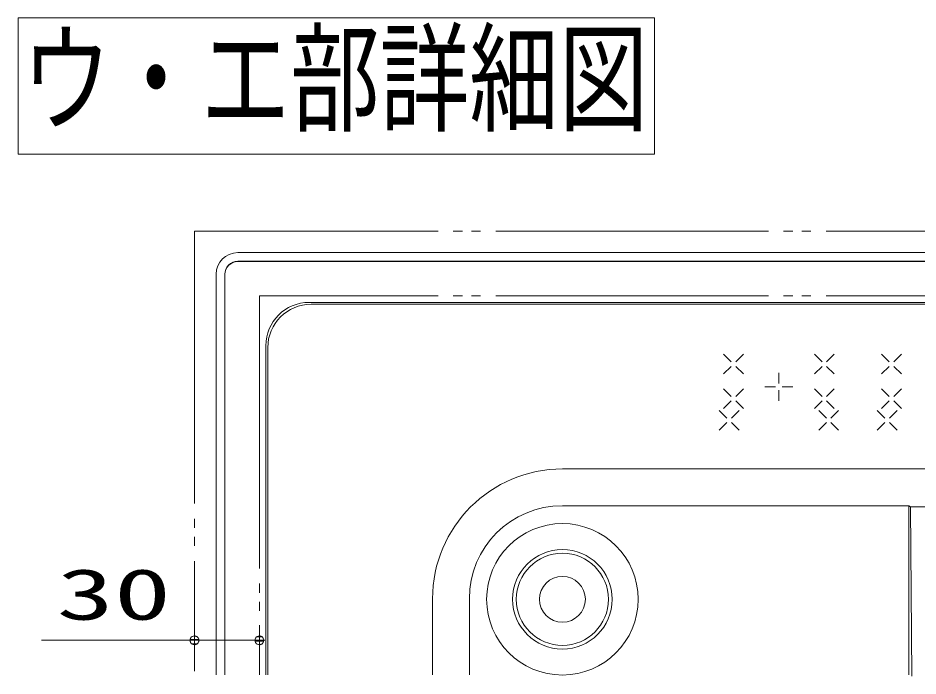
# Model space of a CAD drawing. Units: millimetres on the paper. Extents: x -305 to 305, y -152 to 152.
# Drawn here: x -45.9 to 13.5, y -49.9 to -6.4 of the extents above; entities that cross this region are included whole.
import ezdxf
from ezdxf.enums import TextEntityAlignment as Align

# ---------------------------------------------------------------- set-up
doc = ezdxf.new("R2010")
doc.units = ezdxf.units.MM
doc.linetypes.add('LONG_DOUBLE_CHAIN', pattern=[21.8, 18, -1, 0.6, -0.6, 0.6, -1])
doc.layers.add('0-1_RV', color=7, linetype='Continuous', lineweight=9)
doc.layers.add('0-2_0', color=7, linetype='Continuous', lineweight=9)
doc.styles.add('ＭＳ ゴシック', font='')
doc.styles.get('ＭＳ ゴシック').set_extended_font_data('MS Gothic')

# ---------------------------------------------------------------- blocks, each defined once
blk = doc.blocks.new('_DOTSMALL')
at = {"layer": '0-2_0'}
for p, q in [((0.0746, 0.1), (-0.0746, 0.1)), ((0.1223, -0.0248), (-0.1223, -0.0248))]:
    blk.add_line(p, q, dxfattribs=at)
for points in [[(0.125, 0), (0.124, 0.0157), (0.1211, 0.0311), (0.1162, 0.046), (0.1095, 0.0602), (0.1011, 0.0735), (0.0911, 0.0856), (0.0797, 0.0963), (0.067, 0.1055), (0.0532, 0.1131), (0.0386, 0.1189), (0.0234, 0.1228), (0.0078, 0.1248), (-0.0078, 0.1248), (-0.0234, 0.1228), (-0.0386, 0.1189), (-0.0532, 0.1131), (-0.067, 0.1055), (-0.0797, 0.0963), (-0.0911, 0.0856), (-0.1011, 0.0735), (-0.1095, 0.0602), (-0.1162, 0.046), (-0.1211, 0.0311), (-0.124, 0.0157), (-0.125, 0), (0, 0)], [(-0.125, 0), (-0.124, -0.0157), (-0.1211, -0.0311), (-0.1162, -0.046), (-0.1095, -0.0602), (-0.1011, -0.0735), (-0.0911, -0.0856), (-0.0797, -0.0963), (-0.067, -0.1055), (-0.0532, -0.1131), (-0.0386, -0.1189), (-0.0234, -0.1228), (-0.0078, -0.1248), (0.0078, -0.1248), (0.0234, -0.1228), (0.0386, -0.1189), (0.0532, -0.1131), (0.067, -0.1055), (0.0797, -0.0963), (0.0911, -0.0856), (0.1011, -0.0735), (0.1095, -0.0602), (0.1162, -0.046), (0.1211, -0.0311), (0.124, -0.0157), (0.125, 0), (0, 0)]]:
    blk.add_lwpolyline(points, close=True, dxfattribs=at)

msp = doc.modelspace()

# ---------------------------------------------------------------- linework, layer by layer
at = {"layer": '0-1_RV'}
for p, q in [((-45.863, -6.436), (-45.863, -15.428)), ((-45.863, -6.436), (-3.863, -6.436)), ((-3.863, -6.436), (-3.863, -15.428)), ((-45.863, -15.428), (-3.863, -15.428)), ((69.07, -21.932), (-31.359, -21.932)), ((-32.787, -23.361), (-32.787, -49.804)), ((-32.204, -23.373), (-32.204, -49.804)), ((68.213, -25.218), (-26.645, -25.218)), ((-26.52, -25.343), (37.07, -25.343)), ((-29.502, -28.075), (-29.502, -49.804)), ((-29.377, -28.2), (-29.377, -49.804)), ((0.699, -28.633), (1.204, -29.138)), ((1.507, -29.138), (2.012, -28.633)), ((6.699, -28.633), (7.204, -29.138)), ((7.507, -29.138), (8.012, -28.633)), ((11.127, -28.633), (11.632, -29.138)), ((11.936, -29.138), (12.441, -28.633)), ((1.204, -29.441), (0.699, -29.946)), ((2.012, -29.946), (1.507, -29.441)), ((7.204, -29.441), (6.699, -29.946)), ((8.012, -29.946), (7.507, -29.441)), ((11.632, -29.441), (11.127, -29.946)), ((12.441, -29.946), (11.936, -29.441)), ((4.355, -29.861), (4.355, -30.575)), ((4.141, -30.789), (3.427, -30.789)), ((4.57, -30.789), (5.284, -30.789)), ((0.699, -30.918), (1.204, -31.423)), ((1.507, -31.423), (2.012, -30.918)), ((4.355, -31.718), (4.355, -31.004)), ((6.699, -30.918), (7.204, -31.423)), ((7.507, -31.423), (8.012, -30.918)), ((11.127, -30.918), (11.632, -31.423)), ((11.936, -31.423), (12.441, -30.918)), ((1.204, -31.726), (0.699, -32.232)), ((2.012, -32.232), (1.507, -31.726)), ((7.204, -31.726), (6.699, -32.232)), ((8.012, -32.232), (7.507, -31.726)), ((11.632, -31.726), (11.127, -32.232)), ((12.441, -32.232), (11.936, -31.726)), ((0.413, -32.347), (0.918, -32.852)), ((1.221, -32.852), (1.726, -32.347)), ((6.985, -32.347), (7.49, -32.852)), ((7.793, -32.852), (8.298, -32.347)), ((10.842, -32.347), (11.347, -32.852)), ((11.65, -32.852), (12.155, -32.347)), ((0.918, -33.155), (0.413, -33.66)), ((1.726, -33.66), (1.221, -33.155)), ((7.49, -33.155), (6.985, -33.66)), ((8.298, -33.66), (7.793, -33.155)), ((11.347, -33.155), (10.842, -33.66)), ((12.155, -33.66), (11.65, -33.155)), ((34.927, -36.218), (-9.93, -36.218)), ((12.927, -38.646), (-9.93, -38.646)), ((12.927, -49.804), (12.927, -38.646)), ((13.039, -38.715), (12.927, -38.646)), ((13.039, -38.715), (13.131, -49.89)), ((34.121, -38.79), (13.039, -38.715)), ((-18.502, -44.789), (-18.502, -49.804)), ((-16.073, -49.804), (-16.073, -44.789)), ((-34.216, -49.304), (-34.216, -46.534)), ((-29.93, -48.337), (-29.93, -46.534)), ((-34.216, -47.534), (-44.311, -47.534)), ((-34.216, -47.534), (-29.93, -47.534)), ((-31.896, -47.534), (-29.576, -47.534))]:
    msp.add_line(p, q, dxfattribs=at)
at = {"layer": '0-1_RV', "linetype": 'LONG_DOUBLE_CHAIN'}
for points in [[(69.07, -20.504), (-34.216, -20.504), (-34.216, -49.58)], [(69.07, -24.789), (-29.93, -24.789), (-29.93, -49.804)]]:
    msp.add_lwpolyline(points, dxfattribs=at)
at = {"layer": '0-1_RV'}
for points in [[(69.355, -22.218), (69.355, -22.504), (-31.359, -22.504)], [(69.355, -22.504), (69.343, -22.516), (-31.346, -22.516)]]:
    msp.add_lwpolyline(points, dxfattribs=at)
for radius in [5, 3.286, 3.042, 1.514]:
    msp.add_circle((-9.93, -44.825), radius, dxfattribs=at)
for centre, radius in [((-31.359, -23.361), 1.429), ((-31.359, -23.361), 0.857), ((-31.346, -23.373), 0.857), ((-26.645, -28.075), 2.857), ((-26.52, -28.2), 2.857), ((-9.93, -44.789), 8.571), ((-9.93, -44.789), 6.143)]:
    msp.add_arc(centre, radius, 90, 180, dxfattribs=at)

# ---------------------------------------------------------------- block references
at = {"layer": '0-1_RV', "xscale": 2.32, "yscale": 2.32, "rotation": 180}
msp.add_blockref('_DOTSMALL', (-34.216, -47.534), dxfattribs=at)
at = {"layer": '0-1_RV', "xscale": 2.32, "yscale": 2.32}
msp.add_blockref('_DOTSMALL', (-29.93, -47.534), dxfattribs=at)

# ---------------------------------------------------------------- texts
at = {"layer": '0-1_RV', "style": 'ＭＳ ゴシック'}
for s, height, width, p in [('ウ・エ部詳細図', 5.773, 0.75, (-45.611, -15.042)), ('30', 3.365, 1.65, (-43.311, -47.182))]:
    msp.add_text(s, height=height, dxfattribs=dict(at, width=width)).set_placement(p, align=Align.BOTTOM_LEFT)

doc.saveas('drawing.dxf')
